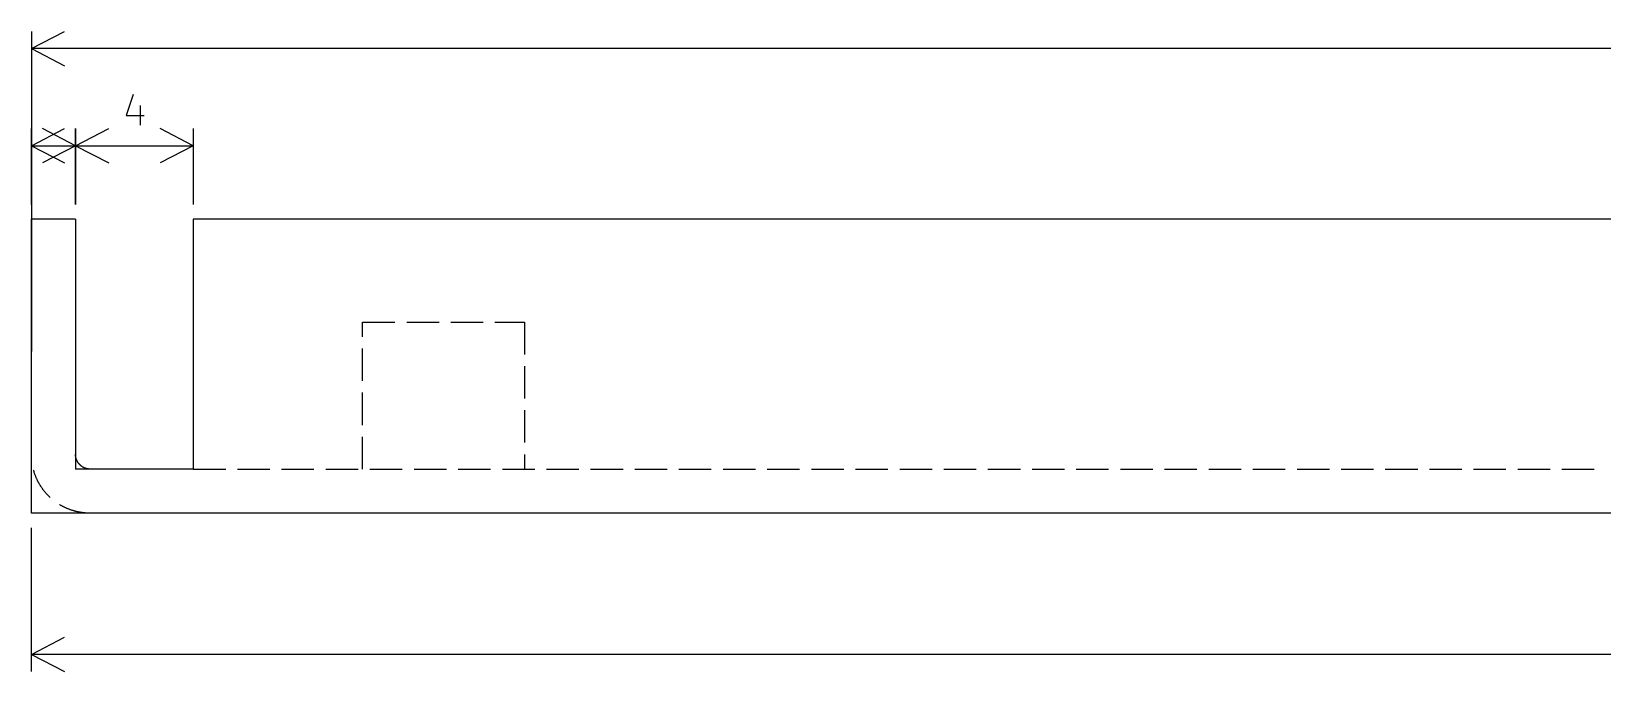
# Model space of a CAD drawing. Extents: x 111 to 500, y -217 to 4.
# Drawn here: x 171.3 to 224.7, y -217.5 to -195.7 of the extents above; entities that cross this region are included whole.
import ezdxf

# ---------------------------------------------------------------- set-up
doc = ezdxf.new("R2010")
doc.units = 0
doc.layers.add('BLACK', color=7, linetype='CONTINUOUS')

msp = doc.modelspace()

# ---------------------------------------------------------------- linework, layer by layer
at = {"layer": 'BLACK', "linetype": 'CONTINUOUS'}
for p, q in [((171.3, -196.3), (172.426504, -195.713579)), ((171.3, -195.71358), (171.3, -206.6)), ((297.3, -196.3), (171.3, -196.3)), ((171.3, -196.3), (172.426504, -196.886421)), ((174.752381, -197.8572), (174.514286, -198.571485)), ((174.514286, -198.571485), (175.133333, -198.571485)), ((174.990476, -198.238152), (174.990476, -198.904819)), ((171.3, -199.6), (172.426504, -199.013579)), ((171.3, -201.6), (171.3, -199.01358)), ((172.8, -199.6), (171.673496, -199.013579)), ((172.8, -199.6), (173.926504, -199.013579)), ((172.8, -201.6), (172.8, -199.01358)), ((172.8, -199.01358), (172.8, -201.6)), ((176.8, -199.6), (175.673496, -199.013579)), ((176.8, -199.01358), (176.8, -201.6)), ((171.3, -199.6), (172.8, -199.6)), ((171.3, -199.6), (172.426504, -200.186421)), ((172.8, -199.6), (171.673496, -200.186421)), ((172.8, -199.6), (176.8, -199.6)), ((172.8, -199.6), (173.926504, -200.186421)), ((176.8, -199.6), (175.673496, -200.186421)), ((172.8, -202.1), (171.3, -202.1)), ((171.3, -212.1), (171.3, -202.1)), ((172.8, -202.1), (172.8, -210.6)), ((176.8, -202.1), (176.8, -210.6)), ((311.8, -202.1), (176.8, -202.1)), ((182.55, -206.1), (182.55, -205.6)), ((182.55, -205.6), (183.65, -205.6)), ((184.05, -205.6), (185.15, -205.6)), ((185.55, -205.6), (186.65, -205.6)), ((187.05, -205.6), (188.05, -205.6)), ((188.05, -205.6), (188.05, -206.7)), ((182.55, -207.6), (182.55, -206.5)), ((188.05, -207.1), (188.05, -208.2)), ((182.55, -209.1), (182.55, -208)), ((188.05, -208.6), (188.05, -209.7)), ((182.55, -210.6), (182.55, -209.5)), ((171.300001, -210.101966), (171.3, -210.1)), ((171.300094, -210.119419), (171.300001, -210.101966)), ((171.30034, -210.136871), (171.300094, -210.119419)), ((171.300738, -210.15432), (171.30034, -210.136871)), ((171.301288, -210.171764), (171.300738, -210.15432)), ((171.30199, -210.189203), (171.301288, -210.171764)), ((171.302845, -210.206635), (171.30199, -210.189203)), ((171.303851, -210.22406), (171.302845, -210.206635)), ((171.30501, -210.241474), (171.303851, -210.22406)), ((172.800019, -210.104363), (172.8, -210.1)), ((172.800076, -210.108726), (172.800019, -210.104363)), ((172.800171, -210.113088), (172.800076, -210.108726)), ((172.800305, -210.11745), (172.800171, -210.113088)), ((172.800476, -210.12181), (172.800305, -210.11745)), ((172.800685, -210.126168), (172.800476, -210.12181)), ((172.800933, -210.130524), (172.800685, -210.126168)), ((172.801218, -210.134878), (172.800933, -210.130524)), ((172.801541, -210.13923), (172.801218, -210.134878)), ((172.801903, -210.143578), (172.801541, -210.13923)), ((172.802302, -210.147923), (172.801903, -210.143578)), ((172.802739, -210.152264), (172.802302, -210.147923)), ((172.803214, -210.156602), (172.802739, -210.152264)), ((172.803727, -210.160935), (172.803214, -210.156602)), ((172.804278, -210.165263), (172.803727, -210.160935)), ((172.804866, -210.169587), (172.804278, -210.165263)), ((172.805492, -210.173905), (172.804866, -210.169587)), ((172.806156, -210.178217), (172.805492, -210.173905)), ((172.806857, -210.182524), (172.806156, -210.178217)), ((172.807596, -210.186824), (172.806857, -210.182524)), ((172.808373, -210.191118), (172.807596, -210.186824)), ((172.809186, -210.195404), (172.808373, -210.191118)), ((172.810038, -210.199684), (172.809186, -210.195404)), ((172.810926, -210.203956), (172.810038, -210.199684)), ((172.811852, -210.20822), (172.810926, -210.203956)), ((172.812815, -210.212476), (172.811852, -210.20822)), ((172.813815, -210.216723), (172.812815, -210.212476)), ((172.814852, -210.220961), (172.813815, -210.216723)), ((172.815926, -210.22519), (172.814852, -210.220961)), ((172.817037, -210.22941), (172.815926, -210.22519)), ((172.818185, -210.233619), (172.817037, -210.22941)), ((172.819369, -210.237819), (172.818185, -210.233619)), ((172.82059, -210.242008), (172.819369, -210.237819)), ((172.821848, -210.246186), (172.82059, -210.242008)), ((172.823142, -210.250353), (172.821848, -210.246186)), ((172.824472, -210.254508), (172.823142, -210.250353)), ((172.825838, -210.258652), (172.824472, -210.254508)), ((172.827241, -210.262784), (172.825838, -210.258652)), ((172.828679, -210.266903), (172.827241, -210.262784)), ((172.830154, -210.27101), (172.828679, -210.266903)), ((172.831664, -210.275104), (172.830154, -210.27101)), ((172.83321, -210.279184), (172.831664, -210.275104)), ((172.834791, -210.283251), (172.83321, -210.279184)), ((172.836408, -210.287303), (172.834791, -210.283251)), ((172.83806, -210.291342), (172.836408, -210.287303)), ((172.839748, -210.295366), (172.83806, -210.291342)), ((172.84147, -210.299375), (172.839748, -210.295366)), ((172.843227, -210.303368), (172.84147, -210.299375)), ((172.845019, -210.307347), (172.843227, -210.303368)), ((172.846846, -210.311309), (172.845019, -210.307347)), ((172.848707, -210.315256), (172.846846, -210.311309)), ((172.850603, -210.319186), (172.848707, -210.315256)), ((172.852533, -210.323099), (172.850603, -210.319186)), ((172.854497, -210.326995), (172.852533, -210.323099)), ((188.05, -210.1), (188.05, -210.6)), ((171.373002, -210.635424), (171.372884, -210.634998)), ((171.377748, -210.65222), (171.373002, -210.635424)), ((171.38264, -210.668973), (171.377748, -210.65222)), ((171.387678, -210.685684), (171.38264, -210.668973)), ((171.392862, -210.702349), (171.387678, -210.685684)), ((171.398191, -210.718969), (171.392862, -210.702349)), ((171.403665, -210.735542), (171.398191, -210.718969)), ((171.409283, -210.752066), (171.403665, -210.735542)), ((171.415045, -210.76854), (171.409283, -210.752066)), ((171.420951, -210.784964), (171.415045, -210.76854)), ((171.427, -210.801336), (171.420951, -210.784964)), ((171.433192, -210.817654), (171.427, -210.801336)), ((171.439525, -210.833917), (171.433192, -210.817654)), ((171.446001, -210.850125), (171.439525, -210.833917)), ((171.452617, -210.866275), (171.446001, -210.850125)), ((176.8, -210.6), (172.8, -210.6)), ((172.856495, -210.330874), (172.854497, -210.326995)), ((172.858526, -210.334736), (172.856495, -210.330874)), ((172.860591, -210.338579), (172.858526, -210.334736)), ((172.86269, -210.342405), (172.860591, -210.338579)), ((172.864822, -210.346212), (172.86269, -210.342405)), ((172.866987, -210.35), (172.864822, -210.346212)), ((172.869185, -210.353769), (172.866987, -210.35)), ((172.871416, -210.357519), (172.869185, -210.353769)), ((172.87368, -210.361249), (172.871416, -210.357519)), ((172.875976, -210.36496), (172.87368, -210.361249)), ((172.878304, -210.36865), (172.875976, -210.36496)), ((172.880665, -210.37232), (172.878304, -210.36865)), ((172.883057, -210.375968), (172.880665, -210.37232)), ((172.885481, -210.379596), (172.883057, -210.375968)), ((172.887937, -210.383203), (172.885481, -210.379596)), ((172.890424, -210.386788), (172.887937, -210.383203)), ((172.892942, -210.390351), (172.890424, -210.386788)), ((172.895492, -210.393893), (172.892942, -210.390351)), ((172.898072, -210.397411), (172.895492, -210.393893)), ((172.900682, -210.400908), (172.898072, -210.397411)), ((172.903323, -210.404381), (172.900682, -210.400908)), ((172.905995, -210.407831), (172.903323, -210.404381)), ((172.908696, -210.411257), (172.905995, -210.407831)), ((172.911427, -210.41466), (172.908696, -210.411257)), ((172.914188, -210.418039), (172.911427, -210.41466)), ((172.916978, -210.421394), (172.914188, -210.418039)), ((172.919797, -210.424724), (172.916978, -210.421394)), ((172.922645, -210.42803), (172.919797, -210.424724)), ((172.925522, -210.43131), (172.922645, -210.42803)), ((172.928428, -210.434565), (172.925522, -210.43131)), ((172.931361, -210.437795), (172.928428, -210.434565)), ((172.934323, -210.440999), (172.931361, -210.437795)), ((172.937313, -210.444177), (172.934323, -210.440999)), ((172.94033, -210.447329), (172.937313, -210.444177)), ((172.943375, -210.450455), (172.94033, -210.447329)), ((172.946447, -210.453553), (172.943375, -210.450455)), ((172.949545, -210.456625), (172.946447, -210.453553)), ((172.952671, -210.45967), (172.949545, -210.456625)), ((172.955823, -210.462687), (172.952671, -210.45967)), ((172.959001, -210.465677), (172.955823, -210.462687)), ((172.962205, -210.468639), (172.959001, -210.465677)), ((172.965435, -210.471572), (172.962205, -210.468639)), ((172.96869, -210.474478), (172.965435, -210.471572)), ((172.97197, -210.477355), (172.96869, -210.474478)), ((172.975276, -210.480203), (172.97197, -210.477355)), ((172.978606, -210.483022), (172.975276, -210.480203)), ((172.981961, -210.485812), (172.978606, -210.483022)), ((172.98534, -210.488573), (172.981961, -210.485812)), ((172.988743, -210.491304), (172.98534, -210.488573)), ((172.992169, -210.494005), (172.988743, -210.491304)), ((172.995619, -210.496677), (172.992169, -210.494005)), ((172.999092, -210.499318), (172.995619, -210.496677)), ((173.002589, -210.501928), (172.999092, -210.499318)), ((173.006107, -210.504508), (173.002589, -210.501928)), ((173.009649, -210.507058), (173.006107, -210.504508)), ((173.013212, -210.509576), (173.009649, -210.507058)), ((173.016797, -210.512063), (173.013212, -210.509576)), ((173.020404, -210.514519), (173.016797, -210.512063)), ((173.024032, -210.516943), (173.020404, -210.514519)), ((173.02768, -210.519335), (173.024032, -210.516943)), ((173.03135, -210.521696), (173.02768, -210.519335)), ((173.03504, -210.524024), (173.03135, -210.521696)), ((173.038751, -210.52632), (173.03504, -210.524024)), ((173.042481, -210.528584), (173.038751, -210.52632)), ((173.046231, -210.530815), (173.042481, -210.528584)), ((173.05, -210.533013), (173.046231, -210.530815)), ((173.053788, -210.535178), (173.05, -210.533013)), ((173.057595, -210.53731), (173.053788, -210.535178)), ((173.061421, -210.539409), (173.057595, -210.53731)), ((173.065264, -210.541474), (173.061421, -210.539409)), ((173.069126, -210.543505), (173.065264, -210.541474)), ((173.073005, -210.545503), (173.069126, -210.543505)), ((173.076901, -210.547467), (173.073005, -210.545503)), ((173.080814, -210.549397), (173.076901, -210.547467)), ((173.084744, -210.551293), (173.080814, -210.549397)), ((173.088691, -210.553154), (173.084744, -210.551293)), ((173.092653, -210.554981), (173.088691, -210.553154)), ((173.096632, -210.556773), (173.092653, -210.554981)), ((173.100625, -210.55853), (173.096632, -210.556773)), ((173.104634, -210.560252), (173.100625, -210.55853)), ((173.108658, -210.56194), (173.104634, -210.560252)), ((173.112697, -210.563592), (173.108658, -210.56194)), ((173.116749, -210.565209), (173.112697, -210.563592)), ((173.120816, -210.56679), (173.116749, -210.565209)), ((173.124896, -210.568336), (173.120816, -210.56679)), ((173.12899, -210.569846), (173.124896, -210.568336)), ((173.133097, -210.571321), (173.12899, -210.569846)), ((173.137216, -210.572759), (173.133097, -210.571321)), ((173.141348, -210.574162), (173.137216, -210.572759)), ((173.145492, -210.575528), (173.141348, -210.574162)), ((173.149647, -210.576858), (173.145492, -210.575528)), ((173.153814, -210.578152), (173.149647, -210.576858)), ((173.157992, -210.57941), (173.153814, -210.578152)), ((173.162181, -210.580631), (173.157992, -210.57941)), ((173.166381, -210.581815), (173.162181, -210.580631)), ((173.17059, -210.582963), (173.166381, -210.581815)), ((173.17481, -210.584074), (173.17059, -210.582963)), ((173.179039, -210.585148), (173.17481, -210.584074)), ((173.183277, -210.586185), (173.179039, -210.585148)), ((173.187524, -210.587185), (173.183277, -210.586185)), ((173.19178, -210.588148), (173.187524, -210.587185)), ((173.196044, -210.589074), (173.19178, -210.588148)), ((173.200316, -210.589962), (173.196044, -210.589074)), ((173.204596, -210.590814), (173.200316, -210.589962)), ((173.208882, -210.591627), (173.204596, -210.590814)), ((173.213176, -210.592404), (173.208882, -210.591627)), ((173.217476, -210.593143), (173.213176, -210.592404)), ((173.221783, -210.593844), (173.217476, -210.593143)), ((173.226095, -210.594508), (173.221783, -210.593844)), ((173.230413, -210.595134), (173.226095, -210.594508)), ((173.234737, -210.595722), (173.230413, -210.595134)), ((173.239065, -210.596273), (173.234737, -210.595722)), ((173.243398, -210.596786), (173.239065, -210.596273)), ((173.247736, -210.597261), (173.243398, -210.596786)), ((173.252077, -210.597698), (173.247736, -210.597261)), ((173.256422, -210.598097), (173.252077, -210.597698)), ((173.26077, -210.598459), (173.256422, -210.598097)), ((173.265122, -210.598782), (173.26077, -210.598459)), ((173.269476, -210.599067), (173.265122, -210.598782)), ((173.273832, -210.599315), (173.269476, -210.599067)), ((173.27819, -210.599524), (173.273832, -210.599315)), ((173.28255, -210.599695), (173.27819, -210.599524)), ((173.286912, -210.599829), (173.28255, -210.599695)), ((173.291274, -210.599924), (173.286912, -210.599829)), ((173.295637, -210.599981), (173.291274, -210.599924)), ((173.3, -210.6), (173.295637, -210.599981)), ((176.8, -210.6), (177.9, -210.6)), ((178.3, -210.6), (179.4, -210.6)), ((179.8, -210.6), (180.9, -210.6)), ((181.3, -210.6), (182.4, -210.6)), ((182.8, -210.6), (183.9, -210.6)), ((184.3, -210.6), (185.4, -210.6)), ((185.8, -210.6), (186.9, -210.6)), ((187.3, -210.6), (188.4, -210.6)), ((188.8, -210.6), (189.9, -210.6)), ((190.3, -210.6), (191.4, -210.6)), ((191.8, -210.6), (192.9, -210.6)), ((193.3, -210.6), (194.4, -210.6)), ((194.8, -210.6), (195.9, -210.6)), ((196.3, -210.6), (197.4, -210.6)), ((197.8, -210.6), (198.9, -210.6)), ((199.3, -210.6), (200.4, -210.6)), ((200.8, -210.6), (201.9, -210.6)), ((202.3, -210.6), (203.4, -210.6)), ((203.8, -210.6), (204.9, -210.6)), ((205.3, -210.6), (206.4, -210.6)), ((206.8, -210.6), (207.9, -210.6)), ((208.3, -210.6), (209.4, -210.6)), ((209.8, -210.6), (210.9, -210.6)), ((211.3, -210.6), (212.4, -210.6)), ((212.8, -210.6), (213.9, -210.6)), ((214.3, -210.6), (215.4, -210.6)), ((215.8, -210.6), (216.9, -210.6)), ((217.3, -210.6), (218.4, -210.6)), ((218.8, -210.6), (219.9, -210.6)), ((220.3, -210.6), (221.4, -210.6)), ((221.8, -210.6), (222.9, -210.6)), ((223.3, -210.6), (224.4, -210.6)), ((171.459375, -210.882367), (171.452617, -210.866275)), ((171.466272, -210.8984), (171.459375, -210.882367)), ((171.473309, -210.914371), (171.466272, -210.8984)), ((171.480485, -210.930281), (171.473309, -210.914371)), ((171.4878, -210.946127), (171.480485, -210.930281)), ((171.495253, -210.961909), (171.4878, -210.946127)), ((171.502843, -210.977626), (171.495253, -210.961909)), ((171.51057, -210.993275), (171.502843, -210.977626)), ((171.518434, -211.008857), (171.51057, -210.993275)), ((171.526433, -211.024369), (171.518434, -211.008857)), ((171.534567, -211.039811), (171.526433, -211.024369)), ((171.542835, -211.055181), (171.534567, -211.039811)), ((171.551237, -211.070479), (171.542835, -211.055181)), ((171.559773, -211.085703), (171.551237, -211.070479)), ((171.568441, -211.100851), (171.559773, -211.085703)), ((171.577241, -211.115924), (171.568441, -211.100851)), ((171.586172, -211.130919), (171.577241, -211.115924)), ((171.595234, -211.145835), (171.586172, -211.130919)), ((171.604425, -211.160672), (171.595234, -211.145835)), ((171.613746, -211.175428), (171.604425, -211.160672)), ((171.623195, -211.190102), (171.613746, -211.175428)), ((171.632771, -211.204694), (171.623195, -211.190102)), ((171.642475, -211.219201), (171.632771, -211.204694)), ((171.652305, -211.233623), (171.642475, -211.219201)), ((171.66226, -211.247958), (171.652305, -211.233623)), ((171.67234, -211.262206), (171.66226, -211.247958)), ((171.682544, -211.276366), (171.67234, -211.262206)), ((171.692871, -211.290436), (171.682544, -211.276366)), ((171.703321, -211.304415), (171.692871, -211.290436)), ((171.713892, -211.318303), (171.703321, -211.304415)), ((171.724584, -211.332098), (171.713892, -211.318303)), ((171.735396, -211.345799), (171.724584, -211.332098)), ((171.746327, -211.359405), (171.735396, -211.345799)), ((171.757376, -211.372915), (171.746327, -211.359405)), ((171.768543, -211.386328), (171.757376, -211.372915)), ((171.779827, -211.399644), (171.768543, -211.386328)), ((171.791226, -211.41286), (171.779827, -211.399644)), ((171.80274, -211.425976), (171.791226, -211.41286)), ((171.814368, -211.438992), (171.80274, -211.425976)), ((171.82611, -211.451905), (171.814368, -211.438992)), ((171.837963, -211.464716), (171.82611, -211.451905)), ((171.849928, -211.477422), (171.837963, -211.464716)), ((171.862004, -211.490024), (171.849928, -211.477422)), ((171.874188, -211.50252), (171.862004, -211.490024)), ((171.886482, -211.514909), (171.874188, -211.50252)), ((171.898883, -211.52719), (171.886482, -211.514909)), ((171.911391, -211.539362), (171.898883, -211.52719)), ((171.924004, -211.551425), (171.911391, -211.539362)), ((171.936722, -211.563378), (171.924004, -211.551425)), ((172.255003, -211.80528), (172.254626, -211.805049)), ((172.269924, -211.814335), (172.255003, -211.80528)), ((172.284923, -211.823258), (172.269924, -211.814335)), ((172.3, -211.832051), (172.284923, -211.823258)), ((172.315153, -211.840711), (172.3, -211.832051)), ((172.330381, -211.849239), (172.315153, -211.840711)), ((172.345682, -211.857634), (172.330381, -211.849239)), ((172.361057, -211.865895), (172.345682, -211.857634)), ((172.376503, -211.874022), (172.361057, -211.865895)), ((172.392019, -211.882013), (172.376503, -211.874022)), ((172.407604, -211.889869), (172.392019, -211.882013)), ((172.423258, -211.897588), (172.407604, -211.889869)), ((172.438978, -211.905171), (172.423258, -211.897588)), ((172.454763, -211.912616), (172.438978, -211.905171)), ((172.470614, -211.919923), (172.454763, -211.912616)), ((172.486527, -211.927091), (172.470614, -211.919923)), ((423.3, -212.1), (171.3, -212.1)), ((172.502502, -211.93412), (172.486527, -211.927091)), ((172.518538, -211.94101), (172.502502, -211.93412)), ((172.534633, -211.947759), (172.518538, -211.94101)), ((172.550787, -211.954368), (172.534633, -211.947759)), ((172.566998, -211.960835), (172.550787, -211.954368)), ((172.583264, -211.967161), (172.566998, -211.960835)), ((172.599585, -211.973344), (172.583264, -211.967161)), ((172.61596, -211.979385), (172.599585, -211.973344)), ((172.632386, -211.985283), (172.61596, -211.979385)), ((172.648864, -211.991037), (172.632386, -211.985283)), ((172.665391, -211.996647), (172.648864, -211.991037)), ((172.681966, -212.002113), (172.665391, -211.996647)), ((172.698588, -212.007434), (172.681966, -212.002113)), ((172.715257, -212.01261), (172.698588, -212.007434)), ((172.731969, -212.017639), (172.715257, -212.01261)), ((172.748725, -212.022523), (172.731969, -212.017639)), ((172.765523, -212.027261), (172.748725, -212.022523)), ((172.782362, -212.031852), (172.765523, -212.027261)), ((172.79924, -212.036295), (172.782362, -212.031852)), ((172.816156, -212.040591), (172.79924, -212.036295)), ((172.833109, -212.04474), (172.816156, -212.040591)), ((172.850098, -212.04874), (172.833109, -212.04474)), ((172.867121, -212.052592), (172.850098, -212.04874)), ((172.884177, -212.056295), (172.867121, -212.052592)), ((172.901264, -212.059849), (172.884177, -212.056295)), ((172.918382, -212.063254), (172.901264, -212.059849)), ((172.935529, -212.06651), (172.918382, -212.063254)), ((172.952704, -212.069616), (172.935529, -212.06651)), ((172.969905, -212.072571), (172.952704, -212.069616)), ((172.987131, -212.075377), (172.969905, -212.072571)), ((173.004381, -212.078032), (172.987131, -212.075377)), ((173.021654, -212.080536), (173.004381, -212.078032)), ((173.038948, -212.08289), (173.021654, -212.080536)), ((173.056261, -212.085092), (173.038948, -212.08289)), ((173.073594, -212.087144), (173.056261, -212.085092)), ((173.090943, -212.089044), (173.073594, -212.087144)), ((173.108308, -212.090792), (173.090943, -212.089044)), ((173.125689, -212.092389), (173.108308, -212.090792)), ((173.143082, -212.093835), (173.125689, -212.092389)), ((173.160487, -212.095128), (173.143082, -212.093835)), ((173.177903, -212.09627), (173.160487, -212.095128)), ((173.195328, -212.097259), (173.177903, -212.09627)), ((173.212761, -212.098096), (173.195328, -212.097259)), ((173.230201, -212.098782), (173.212761, -212.098096)), ((173.247646, -212.099315), (173.230201, -212.098782)), ((173.265095, -212.099695), (173.247646, -212.099315)), ((173.282547, -212.099924), (173.265095, -212.099695)), ((173.3, -212.1), (173.282547, -212.099924)), ((171.3, -217.48642), (171.3, -212.6)), ((171.3, -216.9), (172.426504, -216.313579)), ((423.3, -216.9), (171.3, -216.9)), ((171.3, -216.9), (172.426504, -217.486421))]:
    msp.add_line(p, q, dxfattribs=at)

doc.saveas('drawing.dxf')
